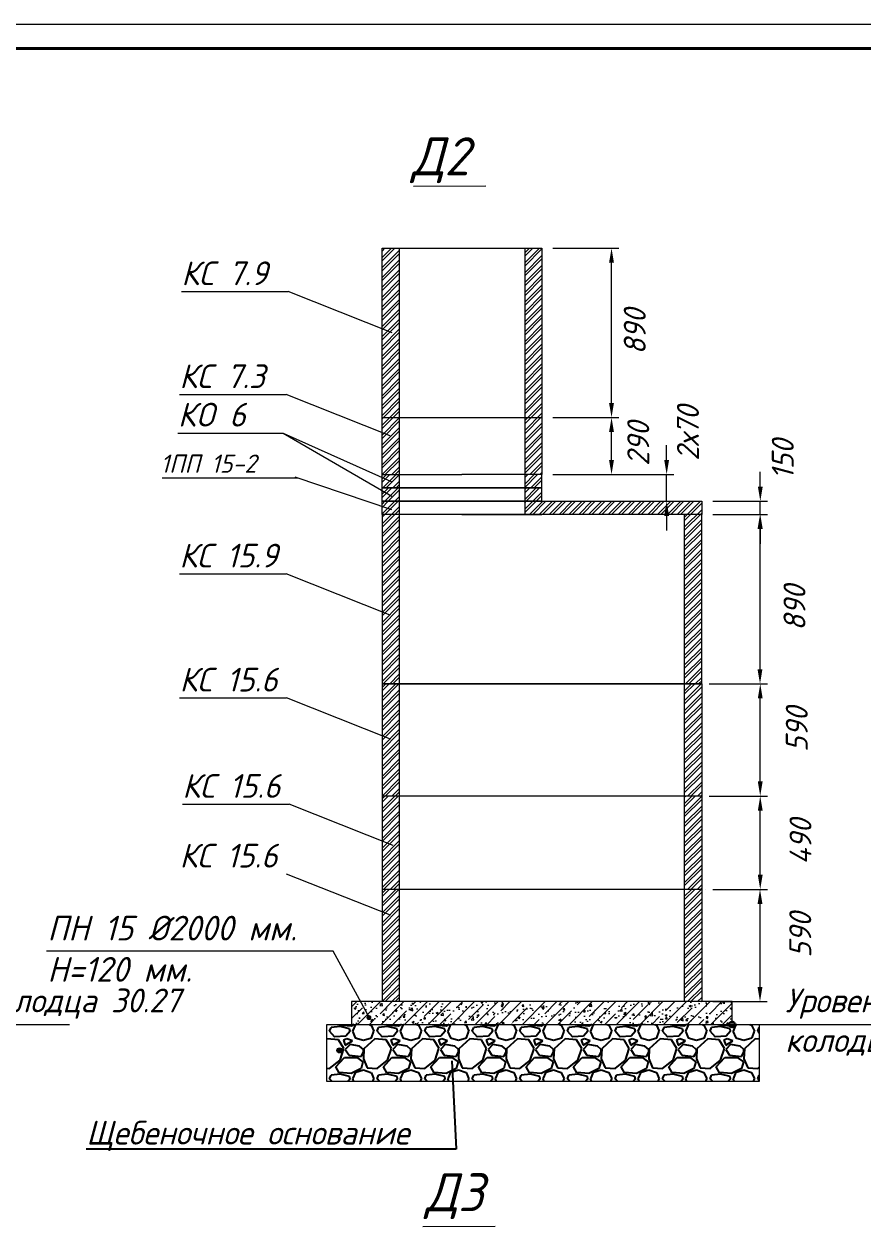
# Model space of a CAD drawing. Header units: millimetres. Extents: x 1064 to 180712, y 574 to 40185.
# Drawn here: x 155210 to 166670, y 23658 to 40185 of the extents above; entities that cross this region are included whole.
import ezdxf

# ---------------------------------------------------------------- set-up
doc = ezdxf.new("R2010")
doc.units = ezdxf.units.MM
doc.layers.add('.', color=7, linetype='Continuous', lineweight=0, true_color=0xffffff)
for name, color, linetype, lineweight in [('00-рамка', 7, 'Continuous', 40), ('Канализация К1', 14, 'Continuous', 40), ('норма', 7, 'Continuous', 50), ('Размеры КР', 23, 'Continuous', 13), ('Тонко', 7, 'Continuous', 15)]:
    doc.layers.add(name, color=color, linetype=linetype, lineweight=lineweight)
doc.styles.add('GOST-2.304_Type-B_italic', font='GOST Common Italic.ttf')
doc.styles.add('Line_GUGK', font='GOST Common.ttf')
doc.styles.add('ГОСТ', font='GOST Common Italic.ttf', dxfattribs={"height": 300})
doc.linetypes.add('MYOTKOS', pattern='A,0.25,["|",Line_GUGK,S=0.5,R=0,X=0,Y=0.1],0.5,["|",Line_GUGK,S=0.9,R=0,X=0,Y=0.3],0.25', length=1)
doc.dimstyles.new('М 50', dxfattribs={"dimscale": 0, "dimtxt": 300, "dimasz": 200, "dimexe": 100, "dimexo": 150, "dimgap": 70, "dimtad": 1, "dimdec": 0, "dimlfac": 0.5, "dimdsep": 46, "dimtxsty": 'ГОСТ', "dimcen": 100, "dimdle": 150, "dimclrd": 256, "dimclre": 256, "dimclrt": 256, "dimazin": 3, "dimtfac": 1, "dimtdec": 0, "dimtmove": 1, "dimatfit": 3, "dimfxl": 100, "dimtolj": 1, "dimlwd": -1, "dimlwe": -1, "dimarcsym": 0})
pattern_1 = [(45, (-265703.28, -581631.07), (-67.351921, 67.351921), []), (45, (-265658.38, -581631.07), (-67.351921, 67.351921), [])]

# ---------------------------------------------------------------- blocks, each defined once
blk = doc.blocks.new('*D132')
at = {"layer": 'Defpoints', "color": 0, "transparency": 16777216}
for p in [(164468, 28364), (165265, 28364), (164468, 26830)]:
    blk.add_point(p, dxfattribs=at)
at = {"layer": 'Размеры КР', "transparency": 16777216}
for p, q in [((164618, 28364), (165365, 28364)), ((165265, 27030), (165265, 28164)), ((164618, 26830), (165365, 26830))]:
    blk.add_line(p, q, dxfattribs=at)
for points in [[(165231, 28164), (165298, 28164), (165265, 28364)], [(165231, 27030), (165298, 27030), (165265, 26830)]]:
    blk.add_solid(points, dxfattribs=at)
at = {"layer": 'Размеры КР', "lineweight": 13, "transparency": 16777216, "insert": (165815, 27739), "char_height": 300, "attachment_point": 5, "rotation": 90, "style": 'ГОСТ'}
blk.add_mtext('\\A1;590', dxfattribs=at)
blk = doc.blocks.new('*D133')
at = {"layer": 'Defpoints', "color": 0, "transparency": 16777216}
for p in [(164468, 33486), (165265, 33486), (164468, 31172)]:
    blk.add_point(p, dxfattribs=at)
at = {"layer": 'Размеры КР', "transparency": 16777216}
for p, q in [((164618, 33486), (165365, 33486)), ((165265, 31372), (165265, 33286)), ((164618, 31172), (165365, 31172))]:
    blk.add_line(p, q, dxfattribs=at)
for points in [[(165231, 33286), (165298, 33286), (165265, 33486)], [(165231, 31372), (165298, 31372), (165265, 31172)]]:
    blk.add_solid(points, dxfattribs=at)
at = {"layer": 'Размеры КР', "lineweight": 13, "transparency": 16777216, "insert": (165736, 32208), "char_height": 300, "attachment_point": 5, "rotation": 90, "style": 'ГОСТ'}
blk.add_mtext('\\A1;890', dxfattribs=at)
blk = doc.blocks.new('*D136')
at = {"layer": 'Defpoints', "color": 0, "transparency": 16777216}
for p in [(162284, 34031), (163989, 34031), (162284, 33667)]:
    blk.add_point(p, dxfattribs=at)
at = {"layer": 'Размеры КР', "transparency": 16777216}
for p, q in [((163989, 34231), (163989, 34431)), ((162434, 34031), (164089, 34031)), ((163989, 33667), (163989, 34031)), ((162434, 33667), (164089, 33667)), ((163989, 33467), (163989, 33267))]:
    blk.add_line(p, q, dxfattribs=at)
for points in [[(163956, 34231), (164022, 34231), (163989, 34031)], [(163956, 33467), (164022, 33467), (163989, 33667)]]:
    blk.add_solid(points, dxfattribs=at)
at = {"layer": 'Размеры КР', "lineweight": 13, "transparency": 16777216, "insert": (164280, 34596), "char_height": 300, "attachment_point": 5, "rotation": 90, "style": 'ГОСТ'}
blk.add_mtext('\\A1;2х70', dxfattribs=at)
blk = doc.blocks.new('*D137')
at = {"layer": 'Defpoints', "color": 0, "transparency": 16777216}
for p in [(162284, 34811), (163236, 34811), (162284, 34031)]:
    blk.add_point(p, dxfattribs=at)
at = {"layer": 'Размеры КР', "transparency": 16777216}
for p, q in [((162434, 34811), (163336, 34811)), ((163236, 34231), (163236, 34611)), ((162434, 34031), (163336, 34031))]:
    blk.add_line(p, q, dxfattribs=at)
for points in [[(163202, 34611), (163269, 34611), (163236, 34811)], [(163202, 34231), (163269, 34231), (163236, 34031)]]:
    blk.add_solid(points, dxfattribs=at)
at = {"layer": 'Размеры КР', "lineweight": 13, "transparency": 16777216, "insert": (163601, 34451), "char_height": 300, "attachment_point": 5, "rotation": 90, "style": 'ГОСТ'}
blk.add_mtext('\\A1;290', dxfattribs=at)
blk = doc.blocks.new('*D138')
at = {"layer": 'Defpoints', "color": 0, "transparency": 16777216}
for p in [(162284, 37125), (163236, 37125), (162284, 34811)]:
    blk.add_point(p, dxfattribs=at)
at = {"layer": 'Размеры КР', "transparency": 16777216}
for p, q in [((162434, 37125), (163336, 37125)), ((163236, 35011), (163236, 36925)), ((162434, 34811), (163336, 34811))]:
    blk.add_line(p, q, dxfattribs=at)
for points in [[(163202, 36925), (163269, 36925), (163236, 37125)], [(163202, 35011), (163269, 35011), (163236, 34811)]]:
    blk.add_solid(points, dxfattribs=at)
at = {"layer": 'Размеры КР', "lineweight": 13, "transparency": 16777216, "insert": (163553, 35983), "char_height": 300, "attachment_point": 5, "rotation": 90, "style": 'ГОСТ'}
blk.add_mtext('\\A1;890', dxfattribs=at)
blk = doc.blocks.new('*D146')
at = {"layer": 'Defpoints', "color": 0, "transparency": 16777216}
for p in [(164420, 31173), (165268, 31173), (164420, 29639)]:
    blk.add_point(p, dxfattribs=at)
at = {"layer": 'Размеры КР', "transparency": 16777216}
for p, q in [((164570, 31173), (165368, 31173)), ((165268, 29839), (165268, 30973)), ((164570, 29639), (165368, 29639))]:
    blk.add_line(p, q, dxfattribs=at)
for points in [[(165235, 30973), (165301, 30973), (165268, 31173)], [(165235, 29839), (165301, 29839), (165268, 29639)]]:
    blk.add_solid(points, dxfattribs=at)
at = {"layer": 'Размеры КР', "lineweight": 13, "transparency": 16777216, "insert": (165767, 30548), "char_height": 300, "attachment_point": 5, "rotation": 90, "style": 'ГОСТ'}
blk.add_mtext('\\A1;590', dxfattribs=at)
blk = doc.blocks.new('*D147')
at = {"layer": 'Defpoints', "color": 0, "transparency": 16777216}
for p in [(164471, 29639), (165268, 29639), (164471, 28364)]:
    blk.add_point(p, dxfattribs=at)
at = {"layer": 'Размеры КР', "transparency": 16777216}
for p, q in [((164621, 29639), (165368, 29639)), ((165268, 28564), (165268, 29439)), ((164621, 28364), (165368, 28364))]:
    blk.add_line(p, q, dxfattribs=at)
for points in [[(165235, 29439), (165301, 29439), (165268, 29639)], [(165235, 28564), (165301, 28564), (165268, 28364)]]:
    blk.add_solid(points, dxfattribs=at)
at = {"layer": 'Размеры КР', "lineweight": 13, "transparency": 16777216, "insert": (165818, 29014), "char_height": 300, "attachment_point": 5, "rotation": 90, "style": 'ГОСТ'}
blk.add_mtext('\\A1;490', dxfattribs=at)
blk = doc.blocks.new('*D153')
at = {"layer": 'Defpoints', "color": 0, "transparency": 16777216}
for p in [(164468, 33667), (165269, 33667), (164468, 33486)]:
    blk.add_point(p, dxfattribs=at)
at = {"layer": 'Размеры КР', "transparency": 16777216}
for p, q in [((165269, 33867), (165269, 34067)), ((164618, 33667), (165369, 33667)), ((165269, 33486), (165269, 33667)), ((164618, 33486), (165369, 33486)), ((165269, 33286), (165269, 33086))]:
    blk.add_line(p, q, dxfattribs=at)
for points in [[(165236, 33867), (165302, 33867), (165269, 33667)], [(165236, 33286), (165302, 33286), (165269, 33486)]]:
    blk.add_solid(points, dxfattribs=at)
at = {"layer": 'Размеры КР', "lineweight": 13, "transparency": 16777216, "insert": (165576, 34236), "char_height": 300, "attachment_point": 5, "rotation": 90, "style": 'ГОСТ'}
blk.add_mtext('\\A1;150', dxfattribs=at)

msp = doc.modelspace()

# ---------------------------------------------------------------- hatches: boundary and pattern name
at = {"layer": '.', "linetype": 'Continuous', "lineweight": 15}
h = msp.add_hatch(dxfattribs=at)
h.set_pattern_fill('ANSI32', color=0, scale=10)
h.set_pattern_definition(pattern_1)
h.paths.add_polyline_path([(164333.4, 14197.5), (164099.4, 14197.5), (164099.4, 12663.5), (164333.4, 12663.5)])
h.paths.add_polyline_path([(165905.9, 13111.4), (165905.9, 14032.8), (165455.9, 14032.8), (165455.9, 13111.4)], flags=9)
h.paths.add_polyline_path([(165963.9, 14463.1), (165963.9, 15384.6), (165513.9, 15384.6), (165513.9, 14463.1)], flags=9)
h.paths.add_polyline_path([(165984, 16245.7), (165984, 17167.2), (165534, 17167.2), (165534, 16245.7)], flags=9)
h.paths.add_polyline_path([(166057.5, 17818.4), (166057.5, 18454.1), (165607.5, 18454.1), (165607.5, 17818.4)], flags=9)
h.paths.add_polyline_path([(164075.2, 18220.8), (164075.2, 19013.7), (163675.2, 19013.7), (163675.2, 18220.8)], flags=9)
h.paths.add_polyline_path([(164264.1, 19418.4), (164264.1, 20211.3), (163864.1, 20211.3), (163864.1, 19418.4)], flags=9)
h.paths.add_polyline_path([(164243.5, 20721.7), (164243.5, 21814.6), (163793.5, 21814.6), (163793.5, 20721.7)], flags=9)
h.paths.add_polyline_path([(160518.3, 22656.2), (161719.3, 22656.2), (161719.3, 23584.7), (160518.3, 23584.7)], flags=9)
h.paths.add_polyline_path([(160399.8, 36591.7), (161625.5, 36591.7), (161625.5, 37520.3), (160399.8, 37520.3)], flags=9)
h.paths.add_polyline_path([(157338.4, 35445.2), (159014.9, 35445.2), (159014.9, 35931.9), (157338.4, 35931.9)], flags=9)
h.paths.add_polyline_path([(157311.8, 34038.8), (159003.7, 34038.8), (159003.7, 34525.5), (157311.8, 34525.5)], flags=9)
h.paths.add_polyline_path([(157311.8, 33235.7), (158555.6, 33235.7), (158555.6, 33722.4), (157311.8, 33722.4)], flags=9)
h.paths.add_polyline_path([(157177.2, 21429.7), (158853.7, 21429.7), (158853.7, 21916.4), (157177.2, 21916.4)], flags=9)
h.paths.add_polyline_path([(157177.2, 20097.6), (158869.2, 20097.6), (158869.2, 20584.3), (157177.2, 20584.3)], flags=9)
h.paths.add_polyline_path([(157177.2, 19393.5), (158869.2, 19393.5), (158869.2, 19880.2), (157177.2, 19880.2)], flags=9)
h.paths.add_polyline_path([(157177.2, 18690.3), (158421.1, 18690.3), (158421.1, 19177), (157177.2, 19177)], flags=9)
h.paths.add_polyline_path([(157177.2, 17239.9), (159100.9, 17239.9), (159100.9, 17726.6), (157177.2, 17726.6)], flags=9)
h.paths.add_polyline_path([(157177.2, 15558), (159100.9, 15558), (159100.9, 16044.7), (157177.2, 16044.7)], flags=9)
h.paths.add_polyline_path([(157177.2, 14276), (159100.9, 14276), (159100.9, 14762.7), (157177.2, 14762.7)], flags=9)
h.paths.add_polyline_path([(154366.8, 11491.1), (157500.8, 11491.1), (157500.8, 12520.3), (154366.8, 12520.3)], flags=9)
h.paths.add_polyline_path([(155307.6, 12851), (159886.7, 12851), (159886.7, 13921.3), (155307.6, 13921.3)], flags=9)
h.paths.add_polyline_path([(165394.9, 11785.8), (169395.5, 11785.8), (169395.5, 12923.3), (165394.9, 12923.3)], flags=9)
h.paths.add_polyline_path([(157311.8, 31406.6), (159235.5, 31406.6), (159235.5, 31893.4), (157311.8, 31893.4)], flags=9)
h.paths.add_polyline_path([(157311.8, 29724.7), (159235.5, 29724.7), (159235.5, 30211.4), (157311.8, 30211.4)], flags=9)
h.paths.add_polyline_path([(157311.8, 28442.7), (159235.5, 28442.7), (159235.5, 28929.4), (157311.8, 28929.4)], flags=9)
h.paths.add_polyline_path([(154501.4, 25657.8), (157635.3, 25657.8), (157635.3, 26687), (154501.4, 26687)], flags=9)
h.paths.add_polyline_path([(155442.1, 27017.7), (160021.2, 27017.7), (160021.2, 28088), (155442.1, 28088)], flags=9)
h.paths.add_polyline_path([(165529.5, 25952.5), (169530.1, 25952.5), (169530.1, 27090), (165529.5, 27090)], flags=9)
h = msp.add_hatch(dxfattribs=at)
h.set_pattern_fill('ANSI32', color=0, scale=10)
h.set_pattern_definition([(45, (-265703.28, -580357.07), (-67.351921, 67.351921), []), (45, (-265658.38, -580357.07), (-67.351921, 67.351921), [])])
h.paths.add_polyline_path([(160333.9, 32732.2), (160333.9, 33485.8), (160099.9, 33485.7), (160099.9, 31172.2), (160333.9, 31172.2)])
h.paths.add_polyline_path([(164467.9, 33486.2), (164233.9, 33486.2), (164233.9, 32732.2), (164233.9, 31172.2), (164467.9, 31172.2)])
h.paths.add_polyline_path([(164467.9, 33667.2), (162283.9, 33667.2), (162283.9, 33486.2), (164467.9, 33486.2)])
h.paths.add_polyline_path([(162283.9, 33667.2), (162050.3, 33667.3), (162050.3, 33486.6), (162283.9, 33486.7)])
h.paths.add_polyline_path([(162283.9, 33848.7), (162050.2, 33848.8), (162050.3, 33668.1), (162283.9, 33668.2)])
h.paths.add_polyline_path([(162283.9, 34212.2), (162050.2, 34212.2), (162050.2, 34031.1), (162283.9, 34031.2)])
h.paths.add_polyline_path([(162283.9, 34992.2), (162050.1, 34992.2), (162050.2, 34212.2), (162283.9, 34212.2)])
h.paths.add_polyline_path([(160333.9, 33667.3), (160099.9, 33667.2), (160099.9, 33486.2), (160333.9, 33486.2)])
h.paths.add_polyline_path([(160333.9, 33848.8), (160099.9, 33848.7), (160099.9, 33667.7), (160333.9, 33667.7)])
h.paths.add_polyline_path([(160333.9, 34212.2), (160099.9, 34212.2), (160099.9, 34030.7), (160333.9, 34030.7)])
h.paths.add_polyline_path([(160333.9, 37124.7), (160099.9, 37124.7), (160099.9, 34212.2), (160333.9, 34212.2)])
h.paths.add_polyline_path([(162283.9, 37124.7), (162049.9, 37124.7), (162050.1, 34992.2), (162283.9, 34992.2)])
at = {"layer": '.', "linetype": 'MYOTKOS'}
h = msp.add_hatch(dxfattribs=at)
h.set_pattern_fill('ANSI32', color=0, scale=10)
h.set_pattern_definition([(45, (-267289.36, -631709.12), (-67.351921, 67.351921), []), (45, (-267244.46, -631709.12), (-67.351921, 67.351921), [])])
h.paths.add_polyline_path([(160333.9, 34030.7), (160099.9, 34030.7), (160099.9, 33849.2), (160333.9, 33849.2)])
h.paths.add_polyline_path([(162283.9, 34030.7), (162050.2, 34030.7), (162050.2, 33849.6), (162283.9, 33849.7)])
at = {"layer": '.', "linetype": 'Continuous', "lineweight": 15}
h = msp.add_hatch(dxfattribs=at)
h.set_pattern_fill('ANSI32', color=0, scale=10)
h.set_pattern_definition([(45, (-265703.28, -578823.07), (-67.351921, 67.351921), []), (45, (-265658.38, -578823.07), (-67.351921, 67.351921), [])])
h.paths.add_polyline_path([(160099.9, 29638.2), (160333.9, 29638.2), (160333.9, 31172.2), (160099.9, 31172.2)])
h.paths.add_polyline_path([(164467.9, 31172.2), (164233.9, 31172.2), (164233.9, 29638.2), (164467.9, 29638.2)])
h = msp.add_hatch(dxfattribs=at)
h.set_pattern_fill('ANSI32', color=0, scale=10)
h.set_pattern_definition([(45, (-265568.73, -565930.36), (-67.351921, 67.351921), []), (45, (-265523.83, -565930.36), (-67.351921, 67.351921), [])])
h.paths.add_polyline_path([(160333.9, 29638.2), (160099.9, 29638.2), (160099.9, 28364.2), (160333.9, 28364.2)])
at = {"layer": '.', "linetype": 'MYOTKOS'}
h = msp.add_hatch(dxfattribs=at)
h.set_pattern_fill('ANSI32', color=0, scale=10)
h.set_pattern_definition([(45, (-255465.55, -617542.41), (-67.351921, 67.351921), []), (45, (-255420.65, -617542.41), (-67.351921, 67.351921), [])])
h.paths.add_polyline_path([(164467.9, 29638.2), (164233.9, 29638.2), (164233.9, 28364.2), (164467.9, 28364.2)])
at = {"layer": '.', "linetype": 'Continuous', "lineweight": 15}
h = msp.add_hatch(dxfattribs=at)
h.set_pattern_fill('ANSI32', color=0, scale=10)
h.set_pattern_definition(pattern_1)
h.paths.add_polyline_path([(160099.9, 26830.2), (160333.9, 26830.2), (160333.9, 28364.2), (160099.9, 28364.2)])
h.paths.add_polyline_path([(164467.9, 28364.2), (164233.9, 28364.2), (164233.9, 26830.2), (164467.9, 26830.2)])
h = msp.add_hatch()
h.set_pattern_fill('GRAVEL', color=256, scale=650)
h.set_pattern_definition([(228.0127875, (-1387991.35, -210178.88), (-5200, -5850), [87.4484, -8657.40723]), (184.9697407, (-1388049.85, -210243.882), (7800, 650), [150.0642, -14856.3511]), (132.510447, (-1388199.35, -210256.882), (6500, -7150), [105.8122, -10475.4212]), (267.273689, (-1388452.85, -210419.382), (650, 13000), [136.6547, -13528.81273]), (292.8336542, (-1388459.35, -210555.882), (-3250, 7800), [134.00075, -13266.09253]), (357.273689, (-1388407.35, -210679.382), (-13000, 650), [136.6547, -13528.81273]), (37.6942405, (-1388270.85, -210685.882), (-8450, -6500), [180.71885, -17891.15156]), (72.2553284, (-1388127.85, -210575.382), (4550, 14300), [170.6172, -16891.10897]), (121.4295656, (-1388075.85, -210412.882), (-5200, 8450), [137.1175, -13574.64752]), (175.2363583, (-1388147.35, -210295.88), (7150, -650), [156.5408, -7670.49568]), (222.3974378, (-1388303.35, -210282.882), (-7800, -7150), [202.4412, -20041.69375]), (138.814075, (-1387809.35, -210425.88), (-4550, 3900), [69.09565, -6840.49913]), (171.4692344, (-1387861.35, -210380.382), (8450, -1300), [131.45405, -13013.98242]), (225, (-1387991.35, -210360.9), (-7e-14, -650), [91.92365, -827.31517]), (203.1985905, (-1388036.85, -210282.88), (3250, 1300), [49.5027, -4900.74982]), (291.8014095, (-1388082.35, -210302.38), (-650, 1950), [70.00695, -3430.35017]), (30.9637565, (-1388056.35, -210367.38), (1950, 1300), [113.70385, -3676.41488]), (161.565051, (-1387958.85, -210308.88), (1300, -650), [82.21915, -1973.26133]), (16.3895403, (-1388459.35, -210302.382), (6500, 1950), [115.18, -11402.84935]), (70.346176, (-1388348.85, -210269.882), (-2600, -7150), [96.62965, -9566.31504]), (293.1985905, (-1387958.85, -210178.88), (-1300, 3250), [99.00475, -4851.24777]), (343.6104597, (-1387919.85, -210269.882), (-6500, 1950), [115.18, -11402.84935]), (339.443955, (-1388459.35, -210705.38), (-3250, 1300), [111.072, -5442.53043]), (294.7751406, (-1388355.35, -210744.382), (-3250, 7150), [93.0657, -9213.518]), (66.8014095, (-1387952.35, -210828.88), (1300, 3250), [99.00475, -4851.24777]), (17.3540246, (-1387913.35, -210737.882), (-8450, -2600), [108.96015, -10787.02535]), (69.443955, (-1388270.85, -210828.88), (-1300, -3250), [55.536, -5498.06643]), (101.3099325, (-1387991.35, -210828.88), (-650, 2600), [33.1435, -3281.21918]), (165.963757, (-1387997.85, -210796.38), (1950, -650), [134.00075, -2546.0179]), (186.009006, (-1388127.85, -210763.882), (6500, 650), [124.1825, -12294.05006]), (303.690068, (-1388056.35, -210425.88), (-650, 1300), [93.7443, -2249.86403]), (353.1572266, (-1388004.35, -210503.882), (11050, -1300), [163.6661, -16202.9157]), (60.945396, (-1387841.85, -210523.38), (-2600, -4550), [66.9214, -6625.2382]), (90, (-1387809.35, -210464.9), (-650, 650), [39, -611]), (120.256437, (-1388140.85, -210744.38), (2600, -4550), [90.3006, -8939.788]), (48.0127875, (-1388186.35, -210666.38), (5200, 5850), [174.8968, -8569.95883]), (0, (-1388069.35, -210536.4), (650, 650), [169, -481]), (325.3048465, (-1387900.35, -210536.382), (6500, -4550), [102.7741, -10174.6283]), (254.054604, (-1387815.85, -210594.88), (-650, -2600), [94.6413, -4637.43013]), (207.6459754, (-1387841.85, -210685.882), (-12350, -6500), [154.09225, -15255.15822]), (175.4260787, (-1387978.35, -210757.382), (-8450, 650), [163.01935, -16138.89772])])
h.paths.add_polyline_path([(165255.3, 25738.2), (165255.3, 26518.2), (159346.5, 26518.2), (159346.5, 25738.2)])
at = {"layer": 'Размеры КР', "lineweight": 13}
h = msp.add_hatch(dxfattribs=at)
h.set_pattern_fill('AR-CONC', scale=39)
h.set_pattern_definition([(50, (-1312984.26, -218817.72), (279.73147, -24.473333), [29.25, -321.75]), (355, (-1312984.26, -218817.72), (-54.11302, 293.35493), [23.4, -257.4]), (100.451444, (-1312960.95, -218819.76), (225.61845, 268.881596), [24.858675, -273.445424]), (46.1842, (-1312984.26, -218739.72), (416.22412, -64.55252), [43.875, -482.625]), (96.635635, (-1312949.57, -218745.1), (364.51816, 379.90625), [37.28803, -410.16837]), (351.184164, (-1312984.26, -218739.7), (364.51816, 379.90625), [35.1, -386.1]), (21, (-1312945.26, -218759.22), (232.79375, -157.021367), [29.25, -321.75]), (326, (-1312945.26, -218759.22), (94.89298, 282.80852), [23.4, -257.4]), (71.451445, (-1312925.86, -218772.3), (327.686727, 125.78715), [24.858674, -273.445424]), (37.5, (-1312984.26, -218817.72), (4.7423436, 129.828603), [0, -254.28, 0, -261.3, 0, -258.375]), (7.5, (-1312984.26, -218817.72), (102.59712, 153.820568), [0, -148.98, 0, -248.43, 0, -98.475]), (327.5, (-1313071.23, -218817.72), (208.19075, -8.7964), [0, -97.5, 0, -304.2, 0, -403.65]), (317.5, (-1313110.23, -218817.72), (227.442606, 39.040943), [0, -126.75, 0, -202.02, 0, -286.65])])
h.paths.add_polyline_path([(159683.9, 26830.2), (159683.9, 26518.2), (164847, 26518.2, -0.4142136), (164883.9, 26555.1), (164883.9, 26830.2)])
h = msp.add_hatch(dxfattribs=at)
h.set_pattern_fill('ANSI35', scale=910)
h.set_pattern_definition([(45, (-1312984.26, -218817.72), (-160.866793, 160.866793), []), (45, (-1312823.4, -218817.72), (-160.866793, 160.866793), [284.375, -56.875, 0, -56.875])])
h.paths.add_polyline_path([(159683.9, 26830.2), (159683.9, 26518.2), (164847, 26518.2, -0.4142136), (164883.9, 26555.1), (164883.9, 26830.2)])
at = {"layer": 'Тонко', "lineweight": 15}
for points in [[(159955.6, 26611.6, 1), (159886, 26611.6, 1)], [(159551.6, 26163.7, 1), (159482, 26163.7, 1)]]:
    msp.add_hatch(color=256, dxfattribs=at).paths.add_polyline_path(points)

# ---------------------------------------------------------------- linework, layer by layer
at = {"lineweight": 15}
for p, q in [((160528.5, 37972.5), (161519.1, 37975.7)), ((160656.4, 23760.1), (161647, 23763.3))]:
    msp.add_line(p, q, dxfattribs=at)
at = {"lineweight": 13}
for p, q in [((157357.7, 36530.5), (158816, 36530.5)), ((160239.4, 35967.7), (158816, 36530.5)), ((157331.1, 35124.1), (158789.5, 35124.1)), ((160212.8, 34561.3), (158789.5, 35124.1)), ((157311.2, 34599.2), (158748.2, 34599.2)), ((157096.8, 33987.8), (158946.1, 33987.8)), ((160232.4, 33548.9), (158910.9, 33997.2)), ((157331.1, 32673.4), (158789.5, 32673.4)), ((160212.8, 32110.6), (158789.5, 32673.4)), ((157333.6, 30978.8), (158792, 30978.8)), ((160215.3, 30416.1), (158792, 30978.8)), ((157370.9, 29526.3), (158829.3, 29526.3)), ((160252.6, 28963.6), (158829.3, 29526.3)), ((160215.3, 28011.1), (158792, 28573.8)), ((155513.6, 27522.7), (159432.3, 27522.7)), ((159425.6, 27522.7), (159921.7, 26611.6)), ((151118.5, 26518.2), (155827.5, 26518.2)), ((164883.9, 26518.2), (168598.1, 26519.2))]:
    msp.add_line(p, q, dxfattribs=at)
at = {"linetype": 'MYOTKOS'}
for p, q in [((161054.3, 26019.9), (161114.1, 24812.5)), ((161114.1, 24812.5), (156058.6, 24812.5))]:
    msp.add_line(p, q, dxfattribs=at)
at = {"layer": '00-рамка', "lineweight": 15}
msp.add_lwpolyline([(141064.1, 40184.6), (169064.1, 40184.6), (169064.1, 584.6), (141064.1, 584.6)], close=True, dxfattribs=at)
at = {"layer": '00-рамка', "lineweight": 40}
msp.add_lwpolyline([(142397.4, 39851.3), (168730.8, 39851.3), (168730.8, 918), (142397.4, 918)], close=True, dxfattribs=at)
at = {"layer": 'Канализация К1', "color": 0, "linetype": 'Continuous', "lineweight": 15}
for p, q in [((160099.9, 34810.7), (160099.9, 37124.7)), ((160099.9, 37124.7), (162283.9, 37124.7)), ((162283.9, 37124.7), (162283.9, 34810.7)), ((160099.9, 34030.7), (160099.9, 34810.7)), ((160099.9, 34810.7), (162283.9, 34810.7)), ((162283.9, 34810.7), (162283.9, 34030.7)), ((158748.2, 34599.2), (160223.2, 33936.2)), ((158748.2, 34599.2), (160235, 33738)), ((160099.9, 33848.7), (160099.9, 34030.7)), ((160099.9, 34030.7), (161191.8, 34030.7)), ((162283.9, 34030.7), (161192, 34030.7)), ((162283.9, 33848.7), (162283.9, 34030.7)), ((162283.9, 33849.7), (160099.9, 33848.7)), ((160099.9, 33667.2), (160099.9, 33849.2)), ((160099.9, 33849.2), (161191.8, 33849.2)), ((160099.9, 33848.7), (160099.9, 33849.2)), ((160099.9, 33802.9), (160099.9, 33849.2)), ((160099.9, 33849.2), (160333.9, 33849.2)), ((160333.9, 33848.8), (160099.9, 33848.7)), ((161191.9, 33849.2), (162283.9, 33848.7)), ((162283.9, 33849.2), (161192, 33849.2)), ((162283.9, 33849.7), (162050.2, 33849.6)), ((162283.9, 33849.2), (162050.2, 33849.2)), ((162050.2, 33848.8), (162283.9, 33848.7)), ((162283.9, 33848.7), (162283.9, 33849.7)), ((162283.9, 33667.2), (162283.9, 33849.2)), ((162283.9, 33848.7), (162283.9, 33849.2)), ((162283.9, 33668.2), (160099.9, 33667.2)), ((160099.9, 33485.7), (160099.9, 33667.7)), ((160099.9, 33667.7), (161191.8, 33667.7)), ((161191.9, 33667.7), (162283.9, 33667.2)), ((162283.9, 33667.7), (161192, 33667.7)), ((162283.9, 33667.2), (164467.9, 33667.2)), ((164467.9, 33667.2), (164467.9, 33486.2)), ((162283.9, 33486.7), (160099.9, 33485.7)), ((161191.9, 33486.2), (162283.9, 33485.7)), ((164467.9, 31172.2), (160099.9, 31172.2)), ((160099.9, 31172.2), (160099.9, 29638.2)), ((164467.9, 31172.2), (160099.9, 31172.2)), ((164467.9, 29638.2), (160099.9, 29638.2)), ((160099.9, 29638.2), (160099.9, 28364.2)), ((164467.9, 28364.2), (160099.9, 28364.2)), ((160099.9, 28364.2), (160099.9, 26830.2)), ((164467.9, 28364.2), (160099.9, 28364.2))]:
    msp.add_line(p, q, dxfattribs=at)
for points in [[(164467.9, 31172.2), (164467.9, 29638.2)], [(164467.9, 29638.2), (164467.9, 28364.2)], [(164467.9, 28364.2), (164467.9, 26830.2)]]:
    msp.add_lwpolyline(points, dxfattribs=at)
at = {"layer": 'норма', "lineweight": 15, "ltscale": 2}
for p, q in [((159346.5, 26128.9), (159346.5, 26518.2)), ((165255.3, 26518.2), (165255.3, 26128.9))]:
    msp.add_line(p, q, dxfattribs=at)
at = {"layer": 'Размеры КР', "color": 250, "lineweight": 13}
for points in [[(160333.9, 37124.7), (160333.9, 33848.8)], [(162049.9, 37124.7), (162050.2, 33848.8)], [(160333.9, 33849.2), (160333.9, 32732.2)], [(162050.2, 33849.6), (162050.3, 33485.8)], [(162283.9, 31172.2), (164467.9, 31172.2), (164467.9, 33486.2), (160099.9, 33486.2), (160099.9, 31172.2), (162283.9, 31172.2)], [(164233.9, 32732.2), (164233.9, 33486.2)], [(160333.9, 32732.2), (160333.9, 31172.2)], [(164233.9, 31172.2), (164233.9, 32732.2)], [(160333.9, 31172.2), (160333.9, 29638.2)], [(164233.9, 29638.2), (164233.9, 31172.2)], [(160333.9, 29638.2), (160333.9, 28364.2)], [(164233.9, 28364.2), (164233.9, 29638.2)], [(160333.9, 28364.2), (160333.9, 26830.2)], [(164233.9, 26830.2), (164233.9, 28364.2)], [(159683.9, 26830.2), (159683.9, 26518.2), (164883.9, 26518.2), (164883.9, 26830.2), (159683.9, 26830.2)]]:
    msp.add_lwpolyline(points, dxfattribs=at)
msp.add_lwpolyline([(165255.3, 25738.2), (159346.5, 25738.2), (159346.5, 26518.2), (165255.3, 26518.2)], close=True, dxfattribs=at)
at = {"layer": 'Размеры КР', "color": 250, "lineweight": 30}
msp.add_circle((164883.9, 26518.2), 36.9, dxfattribs=at)
at = {"layer": 'Тонко', "lineweight": 15, "ltscale": 2}
for p, q in [((164519.2, 28363.3), (164520.1, 28364.2)), ((159856.9, 26829.3), (159856.9, 26829.3)), ((164519.2, 26829.3), (164520.1, 26830.2))]:
    msp.add_line(p, q, dxfattribs=at)
at = {"layer": 'Тонко', "lineweight": 15}
msp.add_circle((159516.8, 26163.7), 34.8, dxfattribs=at)

# ---------------------------------------------------------------- texts
at = {"lineweight": 15, "style": 'GOST-2.304_Type-B_italic'}
for s, height, p in [('Д2', 520, (160505, 38119.5)), ('КС 7.9', 324.48, (157357.7, 36618.8)), ('КС 7.3', 324.48, (157331.1, 35212.5)), ('КO 6', 324.48, (157311.2, 34687.5)), ('1ПП 15-2', 249.6, (157071.7, 34055.7)), ('КС 15.9', 324.48, (157331.1, 32761.8)), ('КС 15.6', 324.48, (157333.6, 31067.2)), ('КС 15.6', 324.48, (157370.9, 29614.7)), ('КС 15.6', 324.48, (157333.6, 28662.2)), ('Д3', 520, (160691.6, 23966))]:
    msp.add_text(s, height=height, dxfattribs=at).set_placement(p)
at = {"attachment_point": 1, "style": 'ГОСТ'}
for s, width, heights, insert, char_height in [('ПН 15 %%C2000 мм.\\PН=120 мм.', 4544.083, [1509.7], (155526.6, 28003.5), 338), ('Щебеночное основание ', 5055.506, [0], (156058.6, 25202.5), 325)]:
    msp.add_mtext_dynamic_manual_height_columns(s, width=width, gutter_width=26, heights=heights, dxfattribs=dict(at, insert=insert, char_height=char_height))
at = {"color": 250, "char_height": 325, "attachment_point": 1, "style": 'ГОСТ'}
for s, insert in [('Уровень низа колодца 30.27 ', (151845.3, 27008.8)), ('Уровень низа \\Pколодца 30.38', (165610.8, 27008.8))]:
    msp.add_mtext_dynamic_manual_height_columns(s, width=5522.333, gutter_width=26, heights=[0], dxfattribs=dict(at, insert=insert))

# ---------------------------------------------------------------- dimensions: what is measured, and where the dimension line sits
at = {"layer": 'Размеры КР', "color": 1, "lineweight": 13}
for base, p1, p2, text, picture, middle in [((163235.6, 37124.7), (162283.9, 34810.7), (162283.9, 37124.7), '890', '*D138', (163553, 35983.5)), ((163988.9, 34030.7), (162283.9, 33667.2), (162283.9, 34030.7), '2х70', '*D136', (164279.5, 34596.1)), ((163235.6, 34810.7), (162283.9, 34030.7), (162283.9, 34810.7), '290', '*D137', (163601.4, 34450.9)), ((165269, 33667.2), (164467.9, 33486.2), (164467.9, 33667.2), '150', '*D153', (165576.2, 34235.8)), ((165264.8, 33486.2), (164467.9, 31172.2), (164467.9, 33486.2), '890', '*D133', (165736, 32207.7)), ((165268, 31173.2), (164419.7, 29639.2), (164419.7, 31173.2), '590', '*D146', (165767.2, 30547.7)), ((165267.8, 29639.2), (164470.9, 28364.2), (164470.9, 29639.2), '490', '*D147', (165818.4, 29013.7)), ((165264.8, 28364.2), (164467.9, 26830.2), (164467.9, 28364.2), '590', '*D132', (165815.4, 27738.8))]:
    dim = msp.add_linear_dim(base=base, p1=p1, p2=p2, angle=90, text=text, dimstyle='М 50', override={"dimscale": 1, "dimtad": 3, "dimtmove": 2}, dxfattribs=at)
    dim.commit()
    dim.dimension.update_dxf_attribs({"geometry": picture, "text_midpoint": middle, "dimtype": 160, "text_rotation": 90})

doc.saveas('drawing.dxf')
